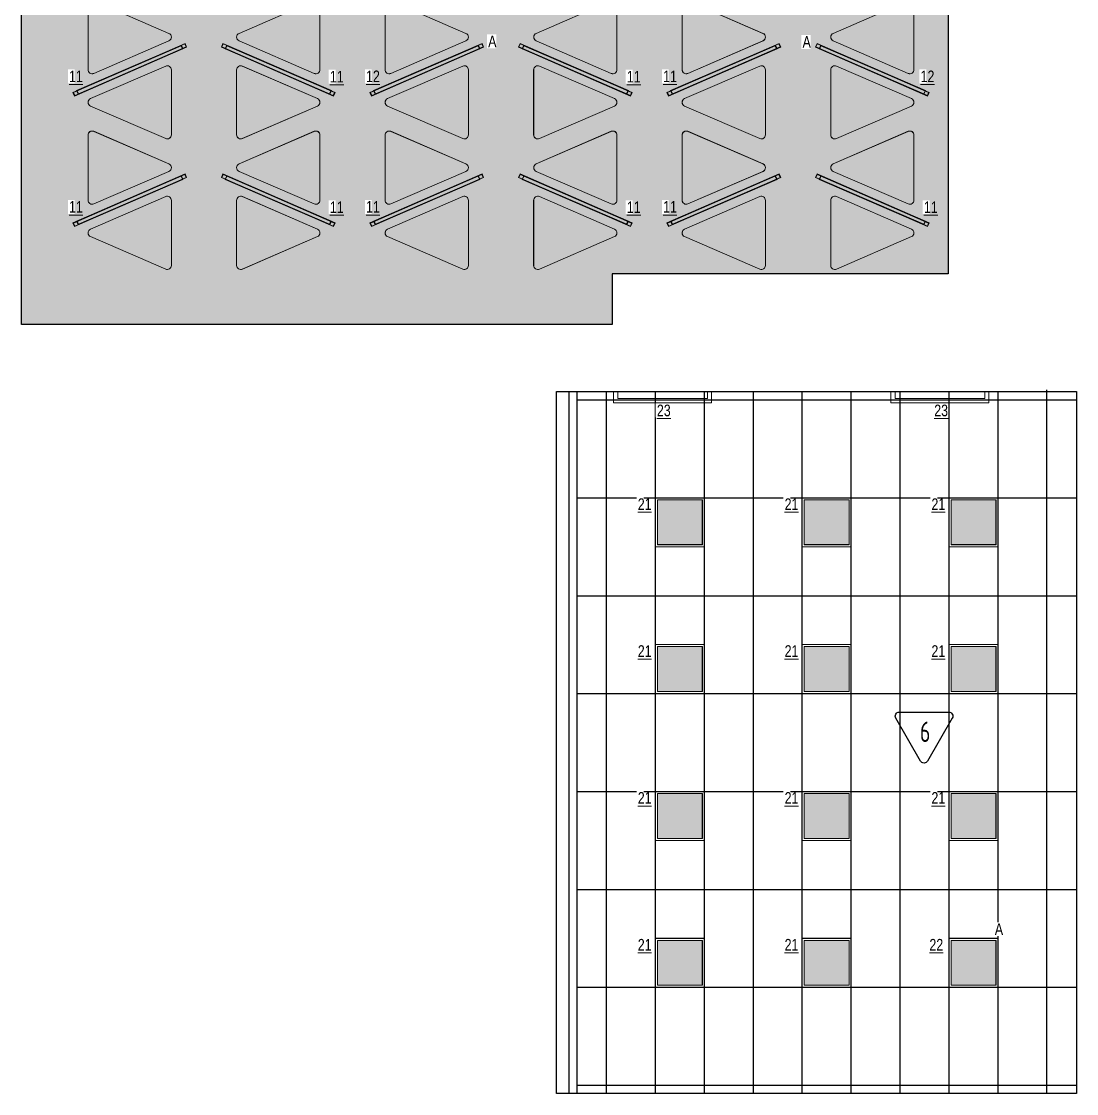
# Model space of a CAD drawing. Header units: millimetres. Extents: x -510890 to 418982, y -118257 to 141350.
# Drawn here: x 57962 to 70897, y 73261 to 86401 of the extents above; entities that cross this region are included whole.
import ezdxf

# ---------------------------------------------------------------- set-up
doc = ezdxf.new("R2010")
doc.units = ezdxf.units.MM
for name, color, linetype, lineweight in [('_ЭОМ_ОБЩ_Освещение_текст тип светильника', 172, 'Continuous', 50), ('_ЭОМ_светильник А', 1, 'Continuous', 35), ('_ЭОМ_светильник Р', 4, 'Continuous', 35), ('АР_Потолки_Штриховка', 252, 'Continuous', 0)]:
    doc.layers.add(name, color=color, linetype=linetype, lineweight=lineweight)
doc.layers.add('RAL 9010', color=7, linetype='Continuous')
doc.layers.add('X-ref Light', color=250, linetype='Continuous')
for name, color, linetype, lineweight, true_color in [('АР_Потолок_RAL 095 85 40', 7, 'Continuous', 5, 0xddc87a), ('АР_Потолок_RAL 100 70 20', 7, 'Continuous', 5, 0xb3ac85), ('АР_Потолок_Покраска', 7, 'Continuous', 5, 0x007399)]:
    doc.layers.add(name, color=color, linetype=linetype, lineweight=lineweight, true_color=true_color)
doc.layers.get('X-ref Light').off()
doc.styles.add('ISOCPEUR', font='isocpeur.ttf', dxfattribs={"height": 800})
doc.styles.add('ГОСТ', font='cad.shx', dxfattribs={"width": 0.8})

# ---------------------------------------------------------------- blocks, each defined once
blk = doc.blocks.new('Кососвет')
at = {"color": 0, "linetype": 'ByBlock', "lineweight": -2, "ltscale": 40}
for points in [[(-600, 26), (600, 26), (600, -111)], [(-600, 26), (-600, -111)], [(-600, -111), (-550, -111)], [(-550, -24), (550, -24)], [(-550, -111), (-550, -24)], [(600, -111), (550, -111), (550, -24)]]:
    blk.add_lwpolyline(points, dxfattribs=at)
blk = doc.blocks.new('RVE-SLIM-PRIME-595')
at = {"color": 0, "linetype": 'ByBlock', "lineweight": -2, "ltscale": 40}
for points in [[(300, -300), (-300, -300), (-300, 300), (300, 300)], [(275, -275), (-275, -275), (-275, 275), (275, 275)]]:
    blk.add_lwpolyline(points, close=True, dxfattribs=at)
blk = doc.blocks.new('RVE-PLS5070-1500-P')
at = {"color": 0, "linetype": 'ByBlock', "lineweight": -2, "ltscale": 40}
for points in [[(750, -25), (-750, -25), (-750, 25), (750, 25)], [(745, -20), (-745, -20), (-745, 20), (745, 20)]]:
    blk.add_lwpolyline(points, close=True, dxfattribs=at)
blk = doc.blocks.new('A$C3d4fb99f')
at = {"layer": 'АР_Потолки_Штриховка', "color": 18, "lineweight": 18, "ltscale": 100, "true_color": 0x000000}
for points in [[(-4082, 1555, -0.539691), (-4152, 1601), (-4152, 2399, -0.539691), (-4082, 2445), (-3161, 2046, -0.656611), (-3161, 1954), (-4082, 1555)], [(-1380, 1555, 0.539691), (-1310, 1601), (-1310, 2399, 0.539691), (-1380, 2445), (-2301, 2046, 0.656611), (-2301, 1954), (-1380, 1555)], [(-441, 1555, -0.539691), (-510, 1601), (-510, 2399, -0.539691), (-441, 2445), (480, 2046, -0.656611), (480, 1954), (-441, 1555)], [(2261, 1555, 0.539691), (2331, 1601), (2331, 2399, 0.539691), (2261, 2445), (1341, 2046, 0.656611), (1341, 1954), (2261, 1555)], [(3201, 1555, -0.539691), (3131, 1601), (3131, 2399, -0.539691), (3201, 2445), (4122, 2046, -0.656611), (4122, 1954), (3201, 1555)], [(5903, 1555, 0.539691), (5973, 1601), (5973, 2399, 0.539691), (5903, 2445), (4982, 2046, 0.656611), (4982, 1954), (5903, 1555)], [(-3201, 755, 0.539691), (-3131, 801), (-3131, 1599, 0.539691), (-3201, 1645), (-4122, 1246, 0.656611), (-4122, 1154), (-3201, 755)], [(-2261, 755, -0.539691), (-2331, 801), (-2331, 1599, -0.539691), (-2261, 1645), (-1341, 1246, -0.656611), (-1341, 1154), (-2261, 755)], [(441, 755, 0.539691), (510, 801), (510, 1599, 0.539691), (441, 1645), (-480, 1246, 0.656611), (-480, 1154), (441, 755)], [(1380, 755, -0.539691), (1310, 801), (1310, 1599, -0.539691), (1380, 1645), (2301, 1246, -0.656611), (2301, 1154), (1380, 755)], [(4082, 755, 0.539691), (4152, 801), (4152, 1599, 0.539691), (4082, 1645), (3161, 1246, 0.656611), (3161, 1154), (4082, 755)], [(5022, 755, -0.539691), (4952, 801), (4952, 1599, -0.539691), (5022, 1645), (5942, 1246, -0.656611), (5942, 1154), (5022, 755)], [(-4082, -45, -0.539691), (-4152, 1), (-4152, 799, -0.539691), (-4082, 845), (-3161, 446, -0.656611), (-3161, 354), (-4082, -45)], [(-1380, -45, 0.539691), (-1310, 1), (-1310, 799, 0.539691), (-1380, 845), (-2301, 446, 0.656611), (-2301, 354), (-1380, -45)], [(-441, -45, -0.539691), (-510, 1), (-510, 799, -0.539691), (-441, 845), (480, 446, -0.656611), (480, 354), (-441, -45)], [(2261, -45, 0.539691), (2331, 1), (2331, 799, 0.539691), (2261, 845), (1341, 446, 0.656611), (1341, 354), (2261, -45)], [(3201, -45, -0.539691), (3131, 1), (3131, 799, -0.539691), (3201, 845), (4122, 446, -0.656611), (4122, 354), (3201, -45)], [(5903, -45, 0.539691), (5973, 1), (5973, 799, 0.539691), (5903, 845), (4982, 446, 0.656611), (4982, 354), (5903, -45)], [(-3201, -845, 0.539691), (-3131, -799), (-3131, -1, 0.539691), (-3201, 45), (-4122, -354, 0.656611), (-4122, -446), (-3201, -845)], [(-2261, -845, -0.539691), (-2331, -799), (-2331, -1, -0.539691), (-2261, 45), (-1341, -354, -0.656611), (-1341, -446), (-2261, -845)], [(441, -845, 0.539691), (510, -799), (510, -1, 0.539691), (441, 45), (-480, -354, 0.656611), (-480, -446), (441, -845)], [(1380, -845, -0.539691), (1310, -799), (1310, -1, -0.539691), (1380, 45), (2301, -354, -0.656611), (2301, -446), (1380, -845)], [(4082, -845, 0.539691), (4152, -799), (4152, -1, 0.539691), (4082, 45), (3161, -354, 0.656611), (3161, -446), (4082, -845)], [(5022, -845, -0.539691), (4952, -799), (4952, -1, -0.539691), (5022, 45), (5942, -354, -0.656611), (5942, -446), (5022, -845)]]:
    blk.add_lwpolyline(points, format="xyb", dxfattribs=at)
for points in [[(-4274, 1299), (-2989, 1855), (-3009, 1901), (-4294, 1345)], [(-4271, 1305), (-2996, 1858), (-3012, 1895), (-4287, 1342)], [(-1188, 1299), (-2473, 1855), (-2453, 1901), (-1168, 1345)], [(-1191, 1305), (-2466, 1858), (-2451, 1895), (-1175, 1342)], [(-632, 1299), (652, 1855), (632, 1901), (-652, 1345)], [(-630, 1305), (646, 1858), (630, 1895), (-646, 1342)], [(2453, 1299), (1168, 1855), (1188, 1901), (2473, 1345)], [(2451, 1305), (1175, 1858), (1191, 1895), (2466, 1342)], [(3009, 1299), (4294, 1855), (4274, 1901), (2989, 1345)], [(3012, 1305), (4287, 1858), (4271, 1895), (2996, 1342)], [(6095, 1299), (4810, 1855), (4830, 1901), (6115, 1345)], [(6092, 1305), (4817, 1858), (4832, 1895), (6108, 1342)], [(-4274, -301), (-2989, 255), (-3009, 301), (-4294, -255)], [(-4271, -295), (-2996, 258), (-3012, 295), (-4287, -258)], [(-1188, -301), (-2473, 255), (-2453, 301), (-1168, -255)], [(-1191, -295), (-2466, 258), (-2451, 295), (-1175, -258)], [(-632, -301), (652, 255), (632, 301), (-652, -255)], [(-630, -295), (646, 258), (630, 295), (-646, -258)], [(2453, -301), (1168, 255), (1188, 301), (2473, -255)], [(2451, -295), (1175, 258), (1191, 295), (2466, -258)], [(3009, -301), (4294, 255), (4274, 301), (2989, -255)], [(3012, -295), (4287, 258), (4271, 295), (2996, -258)], [(6095, -301), (4810, 255), (4830, 301), (6115, -255)], [(6092, -295), (4817, 258), (4832, 295), (6108, -258)], [(3403, -4246), (2803, -4246), (2803, -3646), (3403, -3646)], [(3378, -4221), (2828, -4221), (2828, -3671), (3378, -3671)], [(5203, -4246), (4603, -4246), (4603, -3646), (5203, -3646)], [(5178, -4221), (4628, -4221), (4628, -3671), (5178, -3671)], [(7003, -4246), (6403, -4246), (6403, -3646), (7003, -3646)], [(6978, -4221), (6428, -4221), (6428, -3671), (6978, -3671)], [(3403, -6046), (2803, -6046), (2803, -5446), (3403, -5446)], [(3378, -6021), (2828, -6021), (2828, -5471), (3378, -5471)], [(5203, -6046), (4603, -6046), (4603, -5446), (5203, -5446)], [(5178, -6021), (4628, -6021), (4628, -5471), (5178, -5471)], [(7003, -6046), (6403, -6046), (6403, -5446), (7003, -5446)], [(6978, -6021), (6428, -6021), (6428, -5471), (6978, -5471)], [(3403, -7846), (2803, -7846), (2803, -7246), (3403, -7246)], [(3378, -7821), (2828, -7821), (2828, -7271), (3378, -7271)], [(5203, -7846), (4603, -7846), (4603, -7246), (5203, -7246)], [(5178, -7821), (4628, -7821), (4628, -7271), (5178, -7271)], [(7003, -7846), (6403, -7846), (6403, -7246), (7003, -7246)], [(6978, -7821), (6428, -7821), (6428, -7271), (6978, -7271)], [(3403, -9646), (2803, -9646), (2803, -9046), (3403, -9046)], [(5203, -9646), (4603, -9646), (4603, -9046), (5203, -9046)], [(7003, -9646), (6403, -9646), (6403, -9046), (7003, -9046)], [(3378, -9621), (2828, -9621), (2828, -9071), (3378, -9071)], [(5178, -9621), (4628, -9621), (4628, -9071), (5178, -9071)], [(6978, -9621), (6428, -9621), (6428, -9071), (6978, -9071)]]:
    blk.add_lwpolyline(points, close=True, dxfattribs=at)
at = {"layer": '_ЭОМ_светильник А', "color": 18, "lineweight": 18, "ltscale": 100, "true_color": 0x000000, "xscale": -1, "rotation": 23.59026329333165}
blk.add_blockref('RVE-PLS5070-1500-P', (0, 1600), dxfattribs=at)
at = {"layer": '_ЭОМ_светильник А', "color": 18, "lineweight": 18, "ltscale": 100, "true_color": 0x000000, "rotation": 336.4097367066683}
blk.add_blockref('RVE-PLS5070-1500-P', (5462, 1600), dxfattribs=at)
at = {"layer": '_ЭОМ_светильник А', "color": 18, "lineweight": 18, "ltscale": 100, "true_color": 0x000000}
blk.add_blockref('RVE-SLIM-PRIME-595', (6703, -9346), dxfattribs=at)
at = {"layer": '_ЭОМ_светильник Р', "color": 18, "lineweight": 18, "ltscale": 100, "true_color": 0x000000, "xscale": -1, "rotation": 23.59026329333165}
for p in [(-3641, 1600), (3642, 1600), (-3641, 0), (0, 0), (3642, 0)]:
    blk.add_blockref('RVE-PLS5070-1500-P', p, dxfattribs=at)
at = {"layer": '_ЭОМ_светильник Р', "color": 18, "lineweight": 18, "ltscale": 100, "true_color": 0x000000}
for name, p, rotation in [('RVE-PLS5070-1500-P', (-1821, 1600), 336.4097367066683), ('RVE-PLS5070-1500-P', (1821, 1600), 336.4097367066683), ('RVE-PLS5070-1500-P', (-1821, 0), 336.4097367066683), ('RVE-PLS5070-1500-P', (1821, 0), 336.4097367066683), ('RVE-PLS5070-1500-P', (5462, 0), 336.4097367066683), ('Кососвет', (2891, -2455), 180), ('Кососвет', (6291, -2455), 180)]:
    blk.add_blockref(name, p, dxfattribs=dict(at, rotation=rotation))
for p in [(3103, -3946), (4903, -3946), (6703, -3946), (3103, -5746), (4903, -5746), (6703, -5746), (3103, -7546), (4903, -7546), (6703, -7546), (3103, -9346), (4903, -9346)]:
    blk.add_blockref('RVE-SLIM-PRIME-595', p, dxfattribs=at)
at = {"layer": '_ЭОМ_ОБЩ_Освещение_текст тип светильника', "color": 18, "lineweight": 18, "ltscale": 40, "true_color": 0x000000, "insert": (6162, -9054), "char_height": 142.2, "width": 55.87, "attachment_point": 1, "style": 'ГОСТ', "bg_fill": 3, "box_fill_scale": 1.1, "bg_fill_color": 256, "bg_fill_transparency": 0}
blk.add_mtext('{\\L22}', dxfattribs=at)
at = {"layer": '_ЭОМ_ОБЩ_Освещение_текст тип светильника', "color": 18, "lineweight": 18, "ltscale": 40, "true_color": 0x000000, "char_height": 142.2, "width": 55.87, "attachment_point": 1, "style": 'ГОСТ', "bg_fill": 3, "box_fill_scale": 1.1, "bg_fill_color": 256, "bg_fill_transparency": 0}
for s, insert in [('{\\L11}', (-4386, 1590)), ('{\\L11}', (-1188, 1586)), ('{\\L12}', (-745, 1590)), ('{\\L11}', (2453, 1586)), ('{\\L11}', (2897, 1590)), ('{\\L12}', (6054, 1590)), ('{\\L11}', (-4386, -10)), ('{\\L11}', (-1188, -14)), ('{\\L11}', (-745, -10)), ('{\\L11}', (2453, -14)), ('{\\L11}', (2897, -10)), ('{\\L11}', (6095, -14)), ('{\\L23}', (2821, -2505)), ('{\\L23}', (6221, -2505)), ('{\\L21}', (2587, -3654)), ('{\\L21}', (4387, -3654)), ('{\\L21}', (6187, -3654)), ('{\\L21}', (2587, -5454)), ('{\\L21}', (4387, -5454)), ('{\\L21}', (6187, -5454)), ('{\\L21}', (2587, -7254)), ('{\\L21}', (4387, -7254)), ('{\\L21}', (6187, -7254)), ('{\\L21}', (2587, -9054)), ('{\\L21}', (4387, -9054))]:
    blk.add_mtext(s, dxfattribs=dict(at, insert=insert))
at = {"layer": '_ЭОМ_светильник А', "color": 18, "lineweight": 18, "ltscale": 100, "true_color": 0x000000, "char_height": 142, "width": 86.04, "attachment_point": 1, "style": 'ГОСТ', "bg_fill": 3, "box_fill_scale": 1.1, "bg_fill_color": 256, "bg_fill_transparency": 0}
for insert in [(753, 2018), (4607, 2012), (6964, -8863)]:
    blk.add_mtext('А', dxfattribs=dict(at, insert=insert))

msp = doc.modelspace()

# ---------------------------------------------------------------- hatches: boundary and pattern name
at = {"layer": 'RAL 9010', "ltscale": 100, "true_color": 0xe1be89}
h = msp.add_hatch(color=31, dxfattribs=at)
h.dxf.hatch_style = 1
h.paths.add_polyline_path([(62491, 86654.4, 0.5396909), (62421.1, 86608.5), (62421.1, 85810.8, 0.5396909), (62491, 85764.9), (63411.7, 86163.8, 0.6566108), (63411.7, 86255.5)])
h = msp.add_hatch(color=31, dxfattribs=at)
h.dxf.hatch_style = 1
h.paths.add_polyline_path([(68904.1, 86608.5, 0.5396909), (68834.2, 86654.4), (67913.5, 86255.5, 0.6566108), (67913.5, 86163.8), (68834.2, 85764.9, 0.5396909), (68904.1, 85810.8)])
h = msp.add_hatch(color=31, dxfattribs=at)
h.dxf.hatch_style = 1
h.paths.add_polyline_path([(61591, 85363.8, 0.6566108), (61591, 85455.5), (60670.2, 85854.4, 0.5396909), (60600.4, 85808.5), (60600.4, 85010.8, 0.5396909), (60670.2, 84964.9)])
h = msp.add_hatch(color=31, dxfattribs=at)
h.dxf.hatch_style = 1
h.paths.add_polyline_path([(67083.4, 85808.5, 0.5396909), (67013.5, 85854.4), (66092.7, 85455.5, 0.6566108), (66092.7, 85363.8), (67013.5, 84964.9, 0.5396909), (67083.4, 85010.8)])
h = msp.add_hatch(color=31, dxfattribs=at)
h.dxf.hatch_style = 1
h.paths.add_polyline_path([(59770.4, 84563.8, 0.6566108), (59770.4, 84655.5), (58849.6, 85054.4, 0.5396909), (58779.8, 85008.5), (58779.8, 84210.8, 0.5396909), (58849.6, 84164.9)])
h = msp.add_hatch(color=31, dxfattribs=at)
h.dxf.hatch_style = 1
h.paths.add_polyline_path([(65262.6, 85008.5, 0.5396909), (65192.7, 85054.4), (64272, 84655.5, 0.6566108), (64272, 84563.8), (65192.7, 84164.9, 0.5396909), (65262.6, 84210.8)])
h = msp.add_hatch(color=31, dxfattribs=at)
h.dxf.hatch_style = 1
h.paths.add_polyline_path([(62451.2, 83855.5, 0.6566108), (62451.2, 83763.8), (63372, 83364.9, 0.5396909), (63441.9, 83410.8), (63441.9, 84208.5, 0.5396909), (63372, 84254.4)])
h = msp.add_hatch(color=31, dxfattribs=at)
h.dxf.hatch_style = 1
h.paths.add_polyline_path([(68874, 83763.8, 0.6566108), (68874, 83855.5), (67953.2, 84254.4, 0.5396909), (67883.4, 84208.5), (67883.4, 83410.8, 0.5396909), (67953.2, 83364.9)])
at = {"layer": 'АР_Потолки_Штриховка', "ltscale": 100, "true_color": 0xf8f6b0}
h = msp.add_hatch(color=51, dxfattribs=at)
h.dxf.hatch_style = 1
h.paths.add_polyline_path([(58660.3, 85515.1), (59935.8, 86067.6), (59919.9, 86104.3), (58644.4, 85551.8)])
h = msp.add_hatch(color=51, dxfattribs=at)
h.dxf.hatch_style = 1
h.paths.add_polyline_path([(61740.5, 85515.1), (60465, 86067.6), (60480.9, 86104.3), (61756.4, 85551.8)])
h = msp.add_hatch(color=51, dxfattribs=at)
h.dxf.hatch_style = 1
h.paths.add_polyline_path([(62301.7, 85515.1), (63577.2, 86067.6), (63561.3, 86104.3), (62285.8, 85551.8)])
h = msp.add_hatch(color=51, dxfattribs=at)
h.dxf.hatch_style = 1
h.paths.add_polyline_path([(65382, 85515.1), (64106.6, 86067.6), (64122.5, 86104.3), (65397.9, 85551.8)])
h = msp.add_hatch(color=51, dxfattribs=at)
h.dxf.hatch_style = 1
h.paths.add_polyline_path([(65943.2, 85515.1), (67218.7, 86067.6), (67202.8, 86104.3), (65927.3, 85551.8)])
h = msp.add_hatch(color=51, dxfattribs=at)
h.dxf.hatch_style = 1
h.paths.add_polyline_path([(69023.5, 85515.1), (67748, 86067.6), (67763.9, 86104.3), (69039.4, 85551.8)])
h = msp.add_hatch(color=51, dxfattribs=at)
h.dxf.hatch_style = 1
h.paths.add_polyline_path([(58660.3, 83915.1), (59935.8, 84467.6), (59919.9, 84504.3), (58644.4, 83951.8)])
h = msp.add_hatch(color=51, dxfattribs=at)
h.dxf.hatch_style = 1
h.paths.add_polyline_path([(61740.5, 83915.1), (60465, 84467.6), (60480.9, 84504.3), (61756.4, 83951.8)])
h = msp.add_hatch(color=51, dxfattribs=at)
h.dxf.hatch_style = 1
h.paths.add_polyline_path([(62301.7, 83915.1), (63577.2, 84467.6), (63561.3, 84504.3), (62285.8, 83951.8)])
h = msp.add_hatch(color=51, dxfattribs=at)
h.dxf.hatch_style = 1
h.paths.add_polyline_path([(65382, 83915.1), (64106.6, 84467.6), (64122.5, 84504.3), (65397.9, 83951.8)])
h = msp.add_hatch(color=51, dxfattribs=at)
h.dxf.hatch_style = 1
h.paths.add_polyline_path([(65943.2, 83915.1), (67218.7, 84467.6), (67202.8, 84504.3), (65927.3, 83951.8)])
h = msp.add_hatch(color=51, dxfattribs=at)
h.dxf.hatch_style = 1
h.paths.add_polyline_path([(69023.5, 83915.1), (67748, 84467.6), (67763.9, 84504.3), (69039.4, 83951.8)])
h = msp.add_hatch(color=51, dxfattribs=at)
h.dxf.hatch_style = 1
h.paths.add_polyline_path([(65760, 79988.2), (66310, 79988.2), (66310, 80538.2), (65760, 80538.2)])
h = msp.add_hatch(color=51, dxfattribs=at)
h.dxf.hatch_style = 1
h.paths.add_polyline_path([(67560, 79988.2), (68110, 79988.2), (68110, 80538.2), (67560, 80538.2)])
h = msp.add_hatch(color=51, dxfattribs=at)
h.dxf.hatch_style = 1
h.paths.add_polyline_path([(69360, 79988.2), (69910, 79988.2), (69910, 80538.2), (69360, 80538.2)])
h = msp.add_hatch(color=51, dxfattribs=at)
h.dxf.hatch_style = 1
h.paths.add_polyline_path([(65760, 78188.2), (66310, 78188.2), (66310, 78738.2), (65760, 78738.2)])
h = msp.add_hatch(color=51, dxfattribs=at)
h.dxf.hatch_style = 1
h.paths.add_polyline_path([(67560, 78188.2), (68110, 78188.2), (68110, 78738.2), (67560, 78738.2)])
h = msp.add_hatch(color=51, dxfattribs=at)
h.dxf.hatch_style = 1
h.paths.add_polyline_path([(69360, 78188.2), (69910, 78188.2), (69910, 78738.2), (69360, 78738.2)])
h = msp.add_hatch(color=51, dxfattribs=at)
h.dxf.hatch_style = 1
h.paths.add_polyline_path([(65760, 76388.2), (66310, 76388.2), (66310, 76938.2), (65760, 76938.2)])
h = msp.add_hatch(color=51, dxfattribs=at)
h.dxf.hatch_style = 1
h.paths.add_polyline_path([(67560, 76388.2), (68110, 76388.2), (68110, 76938.2), (67560, 76938.2)])
h = msp.add_hatch(color=51, dxfattribs=at)
h.dxf.hatch_style = 1
h.paths.add_polyline_path([(69360, 76388.2), (69910, 76388.2), (69910, 76938.2), (69360, 76938.2)])
h = msp.add_hatch(color=51, dxfattribs=at)
h.dxf.hatch_style = 1
h.paths.add_polyline_path([(65760, 74588.2), (66310, 74588.2), (66310, 75138.2), (65760, 75138.2)])
h = msp.add_hatch(color=51, dxfattribs=at)
h.dxf.hatch_style = 1
h.paths.add_polyline_path([(67560, 74588.2), (68110, 74588.2), (68110, 75138.2), (67560, 75138.2)])
h = msp.add_hatch(color=51, dxfattribs=at)
h.dxf.hatch_style = 1
h.paths.add_polyline_path([(69360, 74588.2), (69910, 74588.2), (69910, 75138.2), (69360, 75138.2)])
at = {"layer": 'АР_Потолок_RAL 095 85 40', "transparency": 33554687}
h = msp.add_hatch(color=256, dxfattribs=at)
h.dxf.hatch_style = 1
h.paths.add_polyline_path([(61621.1, 86608.5, 0.5396909), (61551.2, 86654.4), (60630.5, 86255.5, 0.6566108), (60630.5, 86163.8), (61551.2, 85764.9, 0.5396909), (61621.1, 85810.8)])
h = msp.add_hatch(color=256, dxfattribs=at)
h.dxf.hatch_style = 1
h.paths.add_polyline_path([(66062.6, 85810.8, 0.5396909), (66132.5, 85764.9), (67053.2, 86163.8, 0.6566108), (67053.2, 86255.5), (66132.5, 86654.4, 0.5396909), (66062.6, 86608.5)])
h = msp.add_hatch(color=256, dxfattribs=at)
h.dxf.hatch_style = 1
h.paths.add_polyline_path([(59730.6, 84964.9, 0.5396909), (59800.5, 85010.8), (59800.5, 85808.5, 0.5396909), (59730.6, 85854.4), (58809.9, 85455.5, 0.6566108), (58809.9, 85363.8)])
h = msp.add_hatch(color=256, dxfattribs=at)
h.dxf.hatch_style = 1
h.paths.add_polyline_path([(65232.5, 85363.8, 0.6566108), (65232.5, 85455.5), (64311.7, 85854.4, 0.5396909), (64241.9, 85808.5), (64241.9, 85010.8, 0.5396909), (64311.7, 84964.9)])
h = msp.add_hatch(color=256, dxfattribs=at)
h.dxf.hatch_style = 1
h.paths.add_polyline_path([(62421.1, 84210.8, 0.5396909), (62491, 84164.9), (63411.7, 84563.8, 0.6566108), (63411.7, 84655.5), (62491, 85054.4, 0.5396909), (62421.1, 85008.5)])
h = msp.add_hatch(color=256, dxfattribs=at)
h.dxf.hatch_style = 1
h.paths.add_polyline_path([(67913.5, 84655.5, 0.6566108), (67913.5, 84563.8), (68834.2, 84164.9, 0.5396909), (68904.1, 84210.8), (68904.1, 85008.5, 0.5396909), (68834.2, 85054.4)])
h = msp.add_hatch(color=256, dxfattribs=at)
h.dxf.hatch_style = 1
h.paths.add_polyline_path([(60670.2, 84254.4, 0.5396909), (60600.4, 84208.5), (60600.4, 83410.8, 0.5396909), (60670.2, 83364.9), (61591, 83763.8, 0.6566108), (61591, 83855.5)])
h = msp.add_hatch(color=256, dxfattribs=at)
h.dxf.hatch_style = 1
h.paths.add_polyline_path([(66092.7, 83855.5, 0.6566108), (66092.7, 83763.8), (67013.5, 83364.9, 0.5396909), (67083.4, 83410.8), (67083.4, 84208.5, 0.5396909), (67013.5, 84254.4)])
at = {"layer": 'АР_Потолок_RAL 100 70 20', "transparency": 33554687}
h = msp.add_hatch(color=256, dxfattribs=at)
h.dxf.hatch_style = 1
h.paths.add_polyline_path([(58849.6, 86654.4, 0.5396909), (58779.8, 86608.5), (58779.8, 85810.8, 0.5396909), (58849.6, 85764.9), (59770.4, 86163.8, 0.6566108), (59770.4, 86255.5)])
h = msp.add_hatch(color=256, dxfattribs=at)
h.dxf.hatch_style = 1
h.paths.add_polyline_path([(64272, 86255.5, 0.6566108), (64272, 86163.8), (65192.7, 85764.9, 0.5396909), (65262.6, 85810.8), (65262.6, 86608.5, 0.5396909), (65192.7, 86654.4)])
h = msp.add_hatch(color=256, dxfattribs=at)
h.dxf.hatch_style = 1
h.paths.add_polyline_path([(63372, 84964.9, 0.5396909), (63441.9, 85010.8), (63441.9, 85808.5, 0.5396909), (63372, 85854.4), (62451.2, 85455.5, 0.6566108), (62451.2, 85363.8)])
h = msp.add_hatch(color=256, dxfattribs=at)
h.dxf.hatch_style = 1
h.paths.add_polyline_path([(67953.2, 85854.4, 0.5396909), (67883.4, 85808.5), (67883.4, 85010.8, 0.5396909), (67953.2, 84964.9), (68874, 85363.8, 0.6566108), (68874, 85455.5)])
h = msp.add_hatch(color=256, dxfattribs=at)
h.dxf.hatch_style = 1
h.paths.add_polyline_path([(61621.1, 85008.5, 0.5396909), (61551.2, 85054.4), (60630.5, 84655.5, 0.6566108), (60630.5, 84563.8), (61551.2, 84164.9, 0.5396909), (61621.1, 84210.8)])
h = msp.add_hatch(color=256, dxfattribs=at)
h.dxf.hatch_style = 1
h.paths.add_polyline_path([(67053.2, 84563.8, 0.6566108), (67053.2, 84655.5), (66132.5, 85054.4, 0.5396909), (66062.6, 85008.5), (66062.6, 84210.8, 0.5396909), (66132.5, 84164.9)])
h = msp.add_hatch(color=256, dxfattribs=at)
h.dxf.hatch_style = 1
h.paths.add_polyline_path([(58809.9, 83855.5, 0.6566108), (58809.9, 83763.8), (59730.6, 83364.9, 0.5396909), (59800.5, 83410.8), (59800.5, 84208.5, 0.5396909), (59730.6, 84254.4)])
h = msp.add_hatch(color=256, dxfattribs=at)
h.dxf.hatch_style = 1
h.paths.add_polyline_path([(65232.5, 83763.8, 0.6566108), (65232.5, 83855.5), (64311.7, 84254.4, 0.5396909), (64241.9, 84208.5), (64241.9, 83410.8, 0.5396909), (64311.7, 83364.9)])
at = {"layer": 'АР_Потолок_Покраска'}
h = msp.add_hatch(dxfattribs=at)
h.set_pattern_fill('CROSS', color=256, scale=25)
h.set_pattern_definition([(0, (-169992.07, 59504.36), (158.75, 158.75), [79.375, -238.125]), (90, (-169952.39, 59464.68), (-158.75, 158.75), [79.375, -238.125])])
h.paths.add_polyline_path([(57962.3, 106400.7), (69722.4, 106400.7), (69722.4, 100800.7), (69442.4, 100800.7), (69442.4, 100400.7), (69722.4, 100400.7), (69722.4, 94800.7), (69442.4, 94800.7), (69442.4, 94400.7), (69722.4, 94400.7), (69722.4, 91935.7), (69322.3, 91935.7), (69322.3, 83308.1), (65202.5, 83308.1), (65202.5, 82685.7), (57962.3, 82685.7)])

# ---------------------------------------------------------------- linework, layer by layer
for points in [[(57962.3, 106700.7), (63442.4, 106700.7), (63442.4, 106400.7), (63842.4, 106400.7), (63842.4, 106700.7), (69442.4, 106700.7), (69442.4, 106400.7), (69722.4, 106400.7), (69722.4, 100800.7), (69442.4, 100800.7), (69442.4, 100400.7), (69722.4, 100400.7), (69722.4, 94800.7), (69442.4, 94800.7), (69442.4, 94400.7), (69722.4, 94400.7), (69722.4, 91935.7), (69322.3, 91935.7), (69322.3, 83308.1), (65202.5, 83308.1), (65202.5, 82685.7), (57962.3, 82685.7)], [(64522.4, 81866.1), (70897.5, 81866.1), (70897.5, 73260.7), (64522.4, 73260.7)]]:
    msp.add_lwpolyline(points, close=True)
for points in [[(70535, 73260.7), (70535, 81886.1)], [(64672.5, 81866.1), (64672.5, 73260.7)], [(64772.5, 81866.1), (64772.5, 73260.7)], [(64772.5, 81763.2), (70897.5, 81763.2)], [(65135, 73260.7), (65135, 81866.1)], [(65735, 73260.7), (65735, 81866.1)], [(66335, 73260.7), (66335, 81866.1)], [(66935, 73260.7), (66935, 81866.1)], [(67535, 73260.7), (67535, 81866.1)], [(68135, 73260.7), (68135, 81866.1)], [(68735, 73260.7), (68735, 81866.1)], [(69335, 73260.7), (69335, 81866.1)], [(69935, 73260.7), (69935, 81866.1)], [(64772.5, 80563.2), (70897.5, 80563.2)], [(64772.5, 79363.2), (70897.5, 79363.2)], [(64772.5, 78163.2), (70897.5, 78163.2)], [(64772.5, 76963.2), (70897.5, 76963.2)], [(64772.5, 75763.2), (70897.5, 75763.2)], [(64772.5, 74563.2), (70897.5, 74563.2)], [(64772.5, 73363.2), (70897.5, 73363.2)]]:
    msp.add_lwpolyline(points)
msp.add_lwpolyline([(68724.4, 77936.8), (69330.6, 77936.8, -0.5773495), (69373.9, 77861.8), (69070.8, 77336.8, -0.5773541), (68984.2, 77336.8), (68681.1, 77861.8, -0.5773491), (68724.4, 77936.8, -0.0000017)], format="xyb")
at = {"layer": 'АР_Потолки_Штриховка', "color": 18, "ltscale": 100, "true_color": 0x000000}
for points in [[(58849.6, 85764.9, -0.5396909), (58779.8, 85810.8), (58779.8, 86608.5, -0.5396909), (58849.6, 86654.4), (59770.4, 86255.5, -0.6566108), (59770.4, 86163.8), (58849.6, 85764.9)], [(61551.2, 85764.9, 0.5396909), (61621.1, 85810.8), (61621.1, 86608.5, 0.5396909), (61551.2, 86654.4), (60630.5, 86255.5, 0.6566108), (60630.5, 86163.8), (61551.2, 85764.9)], [(62491, 85764.9, -0.5396909), (62421.1, 85810.8), (62421.1, 86608.5, -0.5396909), (62491, 86654.4), (63411.7, 86255.5, -0.6566108), (63411.7, 86163.8), (62491, 85764.9)], [(65192.7, 85764.9, 0.5396909), (65262.6, 85810.8), (65262.6, 86608.5, 0.5396909), (65192.7, 86654.4), (64272, 86255.5, 0.6566108), (64272, 86163.8), (65192.7, 85764.9)], [(66132.5, 85764.9, -0.5396909), (66062.6, 85810.8), (66062.6, 86608.5, -0.5396909), (66132.5, 86654.4), (67053.2, 86255.5, -0.6566108), (67053.2, 86163.8), (66132.5, 85764.9)], [(68834.2, 85764.9, 0.5396909), (68904.1, 85810.8), (68904.1, 86608.5, 0.5396909), (68834.2, 86654.4), (67913.5, 86255.5, 0.6566108), (67913.5, 86163.8), (68834.2, 85764.9)], [(59730.6, 84964.9, 0.5396909), (59800.5, 85010.8), (59800.5, 85808.5, 0.5396909), (59730.6, 85854.4), (58809.9, 85455.5, 0.6566108), (58809.9, 85363.8), (59730.6, 84964.9)], [(60670.2, 84964.9, -0.5396909), (60600.4, 85010.8), (60600.4, 85808.5, -0.5396909), (60670.2, 85854.4), (61591, 85455.5, -0.6566108), (61591, 85363.8), (60670.2, 84964.9)], [(63372, 84964.9, 0.5396909), (63441.9, 85010.8), (63441.9, 85808.5, 0.5396909), (63372, 85854.4), (62451.2, 85455.5, 0.6566108), (62451.2, 85363.8), (63372, 84964.9)], [(64311.7, 84964.9, -0.5396909), (64241.9, 85010.8), (64241.9, 85808.5, -0.5396909), (64311.7, 85854.4), (65232.5, 85455.5, -0.6566108), (65232.5, 85363.8), (64311.7, 84964.9)], [(67013.5, 84964.9, 0.5396909), (67083.4, 85010.8), (67083.4, 85808.5, 0.5396909), (67013.5, 85854.4), (66092.7, 85455.5, 0.6566108), (66092.7, 85363.8), (67013.5, 84964.9)], [(67953.2, 84964.9, -0.5396909), (67883.4, 85010.8), (67883.4, 85808.5, -0.5396909), (67953.2, 85854.4), (68874, 85455.5, -0.6566108), (68874, 85363.8), (67953.2, 84964.9)], [(58849.6, 84164.9, -0.5396909), (58779.8, 84210.8), (58779.8, 85008.5, -0.5396909), (58849.6, 85054.4), (59770.4, 84655.5, -0.6566108), (59770.4, 84563.8), (58849.6, 84164.9)], [(61551.2, 84164.9, 0.5396909), (61621.1, 84210.8), (61621.1, 85008.5, 0.5396909), (61551.2, 85054.4), (60630.5, 84655.5, 0.6566108), (60630.5, 84563.8), (61551.2, 84164.9)], [(62491, 84164.9, -0.5396909), (62421.1, 84210.8), (62421.1, 85008.5, -0.5396909), (62491, 85054.4), (63411.7, 84655.5, -0.6566108), (63411.7, 84563.8), (62491, 84164.9)], [(65192.7, 84164.9, 0.5396909), (65262.6, 84210.8), (65262.6, 85008.5, 0.5396909), (65192.7, 85054.4), (64272, 84655.5, 0.6566108), (64272, 84563.8), (65192.7, 84164.9)], [(66132.5, 84164.9, -0.5396909), (66062.6, 84210.8), (66062.6, 85008.5, -0.5396909), (66132.5, 85054.4), (67053.2, 84655.5, -0.6566108), (67053.2, 84563.8), (66132.5, 84164.9)], [(68834.2, 84164.9, 0.5396909), (68904.1, 84210.8), (68904.1, 85008.5, 0.5396909), (68834.2, 85054.4), (67913.5, 84655.5, 0.6566108), (67913.5, 84563.8), (68834.2, 84164.9)], [(59730.6, 83364.9, 0.5396909), (59800.5, 83410.8), (59800.5, 84208.5, 0.5396909), (59730.6, 84254.4), (58809.9, 83855.5, 0.6566108), (58809.9, 83763.8), (59730.6, 83364.9)], [(60670.2, 83364.9, -0.5396909), (60600.4, 83410.8), (60600.4, 84208.5, -0.5396909), (60670.2, 84254.4), (61591, 83855.5, -0.6566108), (61591, 83763.8), (60670.2, 83364.9)], [(63372, 83364.9, 0.5396909), (63441.9, 83410.8), (63441.9, 84208.5, 0.5396909), (63372, 84254.4), (62451.2, 83855.5, 0.6566108), (62451.2, 83763.8), (63372, 83364.9)], [(64311.7, 83364.9, -0.5396909), (64241.9, 83410.8), (64241.9, 84208.5, -0.5396909), (64311.7, 84254.4), (65232.5, 83855.5, -0.6566108), (65232.5, 83763.8), (64311.7, 83364.9)], [(67013.5, 83364.9, 0.5396909), (67083.4, 83410.8), (67083.4, 84208.5, 0.5396909), (67013.5, 84254.4), (66092.7, 83855.5, 0.6566108), (66092.7, 83763.8), (67013.5, 83364.9)], [(67953.2, 83364.9, -0.5396909), (67883.4, 83410.8), (67883.4, 84208.5, -0.5396909), (67953.2, 84254.4), (68874, 83855.5, -0.6566108), (68874, 83763.8), (67953.2, 83364.9)]]:
    msp.add_lwpolyline(points, format="xyb", dxfattribs=at)
for points in [[(58657.7, 85508.5), (59942.4, 86065), (59922.5, 86110.8), (58637.9, 85554.4)], [(58660.3, 85515.1), (59935.8, 86067.6), (59919.9, 86104.3), (58644.4, 85551.8)], [(61743.1, 85508.5), (60458.5, 86065), (60478.3, 86110.8), (61763, 85554.4)], [(61740.5, 85515.1), (60465, 86067.6), (60480.9, 86104.3), (61756.4, 85551.8)], [(62299.1, 85508.5), (63583.8, 86065), (63563.9, 86110.8), (62279.2, 85554.4)], [(62301.7, 85515.1), (63577.2, 86067.6), (63561.3, 86104.3), (62285.8, 85551.8)], [(65384.6, 85508.5), (64100, 86065), (64119.9, 86110.8), (65404.5, 85554.4)], [(65382, 85515.1), (64106.6, 86067.6), (64122.5, 86104.3), (65397.9, 85551.8)], [(65940.6, 85508.5), (67225.3, 86065), (67205.4, 86110.8), (65920.7, 85554.4)], [(65943.2, 85515.1), (67218.7, 86067.6), (67202.8, 86104.3), (65927.3, 85551.8)], [(69026.1, 85508.5), (67741.5, 86065), (67761.3, 86110.8), (69046, 85554.4)], [(69023.5, 85515.1), (67748, 86067.6), (67763.9, 86104.3), (69039.4, 85551.8)], [(58657.7, 83908.5), (59942.4, 84465), (59922.5, 84510.8), (58637.9, 83954.4)], [(58660.3, 83915.1), (59935.8, 84467.6), (59919.9, 84504.3), (58644.4, 83951.8)], [(61743.1, 83908.5), (60458.5, 84465), (60478.3, 84510.8), (61763, 83954.4)], [(61740.5, 83915.1), (60465, 84467.6), (60480.9, 84504.3), (61756.4, 83951.8)], [(62299.1, 83908.5), (63583.8, 84465), (63563.9, 84510.8), (62279.2, 83954.4)], [(62301.7, 83915.1), (63577.2, 84467.6), (63561.3, 84504.3), (62285.8, 83951.8)], [(65384.6, 83908.5), (64100, 84465), (64119.9, 84510.8), (65404.5, 83954.4)], [(65382, 83915.1), (64106.6, 84467.6), (64122.5, 84504.3), (65397.9, 83951.8)], [(65940.6, 83908.5), (67225.3, 84465), (67205.4, 84510.8), (65920.7, 83954.4)], [(65943.2, 83915.1), (67218.7, 84467.6), (67202.8, 84504.3), (65927.3, 83951.8)], [(69026.1, 83908.5), (67741.5, 84465), (67761.3, 84510.8), (69046, 83954.4)], [(69023.5, 83915.1), (67748, 84467.6), (67763.9, 84504.3), (69039.4, 83951.8)], [(66335, 79963.2), (65735, 79963.2), (65735, 80563.2), (66335, 80563.2)], [(68135, 79963.2), (67535, 79963.2), (67535, 80563.2), (68135, 80563.2)], [(69935, 79963.2), (69335, 79963.2), (69335, 80563.2), (69935, 80563.2)], [(66310, 79988.2), (65760, 79988.2), (65760, 80538.2), (66310, 80538.2)], [(68110, 79988.2), (67560, 79988.2), (67560, 80538.2), (68110, 80538.2)], [(69910, 79988.2), (69360, 79988.2), (69360, 80538.2), (69910, 80538.2)], [(66335, 78163.2), (65735, 78163.2), (65735, 78763.2), (66335, 78763.2)], [(66310, 78188.2), (65760, 78188.2), (65760, 78738.2), (66310, 78738.2)], [(68135, 78163.2), (67535, 78163.2), (67535, 78763.2), (68135, 78763.2)], [(68110, 78188.2), (67560, 78188.2), (67560, 78738.2), (68110, 78738.2)], [(69935, 78163.2), (69335, 78163.2), (69335, 78763.2), (69935, 78763.2)], [(69910, 78188.2), (69360, 78188.2), (69360, 78738.2), (69910, 78738.2)], [(66335, 76363.2), (65735, 76363.2), (65735, 76963.2), (66335, 76963.2)], [(66310, 76388.2), (65760, 76388.2), (65760, 76938.2), (66310, 76938.2)], [(68135, 76363.2), (67535, 76363.2), (67535, 76963.2), (68135, 76963.2)], [(68110, 76388.2), (67560, 76388.2), (67560, 76938.2), (68110, 76938.2)], [(69935, 76363.2), (69335, 76363.2), (69335, 76963.2), (69935, 76963.2)], [(69910, 76388.2), (69360, 76388.2), (69360, 76938.2), (69910, 76938.2)], [(66335, 74563.2), (65735, 74563.2), (65735, 75163.2), (66335, 75163.2)], [(66310, 74588.2), (65760, 74588.2), (65760, 75138.2), (66310, 75138.2)], [(68135, 74563.2), (67535, 74563.2), (67535, 75163.2), (68135, 75163.2)], [(68110, 74588.2), (67560, 74588.2), (67560, 75138.2), (68110, 75138.2)], [(69935, 74563.2), (69335, 74563.2), (69335, 75163.2), (69935, 75163.2)], [(69910, 74588.2), (69360, 74588.2), (69360, 75138.2), (69910, 75138.2)]]:
    msp.add_lwpolyline(points, close=True, dxfattribs=at)

# ---------------------------------------------------------------- texts
at = {"insert": (68978.1, 77819.7), "char_height": 250, "width": 294.334, "attachment_point": 1, "style": 'ISOCPEUR'}
msp.add_mtext('{\\W0.7;6}', dxfattribs=at)

# ---------------------------------------------------------------- next in the draw order: block references
at = {"layer": 'X-ref Light', "color": 18, "lineweight": 30, "true_color": 0x000000}
msp.add_blockref('A$C3d4fb99f', (62931.5, 84209.7), dxfattribs=at)

doc.saveas('drawing.dxf')
